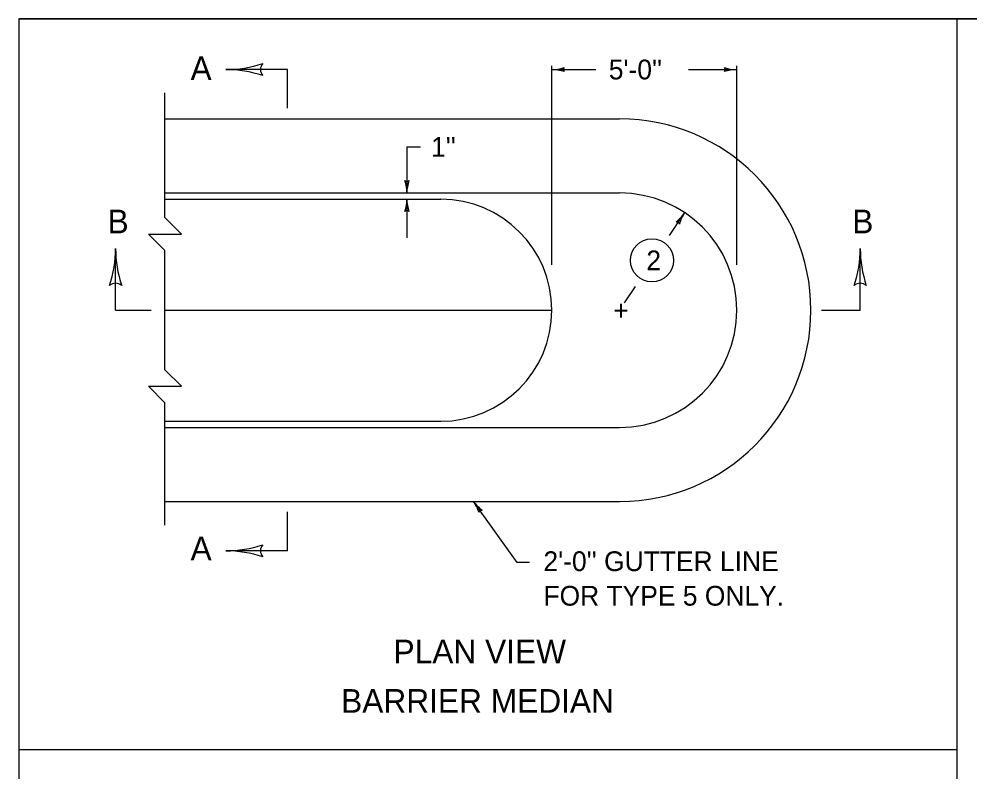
# Model space of a CAD drawing. Extents: x 1007 to 1035.5, y 1000.5 to 1021.5.
# Drawn here: x 1007 to 1016.62, y 1013.88 to 1021.5 of the extents above; entities that cross this region are included whole.
import ezdxf

# ---------------------------------------------------------------- set-up
doc = ezdxf.new("R2010")
doc.units = 0
for name, color, linetype in [('Level 1', 7, 'Continuous'), ('Level 10', 7, 'Continuous'), ('Level 11', 7, 'Continuous')]:
    doc.layers.add(name, color=color, linetype=linetype)

msp = doc.modelspace()

# ---------------------------------------------------------------- linework, layer by layer
at = {"layer": 'Level 1'}
for p, q in [((1016.5, 1021.5), (1016.5, 1011)), ((1012.3965, 1019.0086), (1012.3965, 1021.0268)), ((1014.2715, 1019.0086), (1014.2715, 1021.0268)), ((1009.7192, 1020.9875), (1009.0947, 1020.9875)), ((1009.7192, 1020.597), (1009.7192, 1020.9875)), ((1012.3965, 1020.9875), (1012.8418, 1020.9875)), ((1013.7818, 1020.9875), (1014.2715, 1020.9875)), ((1008.4784, 1020.4875), (1013.084, 1020.4875)), ((1010.9288, 1020.204), (1010.9288, 1019.7375)), ((1010.9288, 1020.204), (1011.0679, 1020.204)), ((1008.4784, 1019.7375), (1013.084, 1019.7375)), ((1008.4784, 1019.675), (1011.2715, 1019.675)), ((1010.9288, 1019.675), (1010.9288, 1019.2822)), ((1013.5894, 1019.3078), (1013.7428, 1019.5379)), ((1007.9784, 1018.55), (1007.9784, 1019.1745)), ((1015.5215, 1018.55), (1015.5215, 1019.1745)), ((1013.1342, 1018.6252), (1013.2444, 1018.7905)), ((1007.9784, 1018.55), (1008.3386, 1018.55)), ((1008.4784, 1018.55), (1012.3965, 1018.55)), ((1015.1297, 1018.55), (1015.5215, 1018.55)), ((1008.4784, 1017.425), (1011.2715, 1017.425)), ((1008.4784, 1017.3625), (1013.084, 1017.3625)), ((1008.4784, 1016.6125), (1013.084, 1016.6125)), ((1012.0466, 1015.9939), (1011.6038, 1016.6125)), ((1009.7192, 1016.1125), (1009.7192, 1016.5078)), ((1009.7192, 1016.1125), (1009.0947, 1016.1125)), ((1012.1716, 1015.9939), (1012.0466, 1015.9939)), ((1007, 1014.1), (1016.5, 1014.1))]:
    msp.add_line(p, q, dxfattribs=at)
for points in [[(1008.4784, 1018.55), (1008.4784, 1019.1541), (1008.3118, 1019.3208), (1008.6451, 1019.3208), (1008.4784, 1019.4875), (1008.4784, 1020.7508)], [(1008.4784, 1016.3723), (1008.4784, 1017.6125), (1008.3118, 1017.7793), (1008.6451, 1017.7793), (1008.4784, 1017.9459), (1008.4784, 1018.55)]]:
    msp.add_lwpolyline(points, dxfattribs=at)
msp.add_circle((1013.4116, 1019.0546), 0.2189, dxfattribs=at)
for centre, radius, start, end in [((1009.0947, 1022.1594), 1.1719, 270, 288.66878), ((1009.5403, 1020.9874), 0.0938, 138.7746, 220.89129), ((1009.0947, 1022.1594), 1.1719, 269.98778, 270), ((1009.0947, 1019.8156), 1.1719, 71.34716, 89.99389), ((1012.3965, 1021.3781), 0.3906, 269.98778, 270), ((1012.3965, 1021.3781), 0.3906, 270, 288.66878), ((1012.3965, 1020.5969), 0.3906, 71.34716, 89.99389), ((1012.545, 1020.9875), 0.0312, 138.7746, 220.89129), ((1014.123, 1020.9875), 0.0312, 318.7746, 40.89129), ((1014.2715, 1020.5969), 0.3906, 90, 108.66878), ((1014.2715, 1021.3781), 0.3906, 251.34716, 269.99389), ((1014.2715, 1020.5969), 0.3906, 89.98778, 90), ((1013.084, 1018.55), 1.9375, 270, 90), ((1010.9289, 1019.886), 0.0312, 228.7746, 310.89129), ((1010.5382, 1019.7375), 0.3906, 0, 18.66878), ((1011.3195, 1019.7375), 0.3906, 161.34716, 179.99389), ((1010.5382, 1019.7375), 0.3906, 359.98778, 0), ((1013.084, 1018.55), 1.1875, 270, 90), ((1010.5382, 1019.675), 0.3906, 341.34716, 359.99389), ((1011.3195, 1019.675), 0.3906, 179.98778, 180), ((1011.3195, 1019.675), 0.3906, 180, 198.66878), ((1011.2715, 1018.55), 1.125, 270, 90), ((1010.9288, 1019.5265), 0.0312, 48.7746, 130.89129), ((1013.4178, 1019.7546), 0.3906, 307.6523, 326.29903), ((1014.0678, 1019.3212), 0.3906, 146.30514, 164.97393), ((1014.0678, 1019.3212), 0.3906, 146.29292, 146.30514), ((1013.6604, 1019.4144), 0.0312, 15.07974, 97.19644), ((1006.8065, 1019.1745), 1.1719, 341.34716, 359.99389), ((1009.1503, 1019.1745), 1.1719, 179.98778, 180), ((1009.1503, 1019.1745), 1.1719, 180, 198.66878), ((1014.3496, 1019.1745), 1.1719, 341.34716, 359.99389), ((1016.6934, 1019.1745), 1.1719, 179.98778, 180), ((1016.6934, 1019.1745), 1.1719, 180, 198.66878), ((1007.9783, 1018.7289), 0.0938, 48.7746, 130.89129), ((1015.5214, 1018.7289), 0.0938, 48.7746, 130.89129), ((1011.9215, 1016.8399), 0.3906, 215.58091, 215.59313), ((1011.9215, 1016.8399), 0.3906, 215.59313, 234.26191), ((1011.2862, 1016.3851), 0.3906, 16.94029, 35.58702), ((1011.6903, 1016.4917), 0.0312, 84.36773, 166.48442), ((1009.0947, 1017.2844), 1.1719, 270, 288.66878), ((1009.5403, 1016.1124), 0.0938, 138.7746, 220.89129), ((1009.0947, 1017.2844), 1.1719, 269.98778, 270), ((1009.0947, 1014.9406), 1.1719, 71.34716, 89.99389)]:
    msp.add_arc(centre, radius, start, end, dxfattribs=at)
at = {"layer": 'Level 10'}
for q in [(1035.5, 1021.5), (1007, 1000.5)]:
    msp.add_line((1007, 1021.5), q, dxfattribs=at)
at = {"layer": 'Level 11'}
msp.add_lwpolyline([(1007, 1000.5), (1035.5, 1000.5), (1035.5, 1021.5), (1007, 1021.5)], close=True, dxfattribs=at)

# ---------------------------------------------------------------- texts
at = {"layer": 'Level 1'}
for s, height, p in [('A', 0.24, (1008.7377, 1020.8805)), ("5'-0''", 0.2, (1012.9743, 1020.8883)), ("1''", 0.2, (1011.1738, 1020.1038)), ('B', 0.24, (1007.8975, 1019.3291)), ('B', 0.24, (1015.4406, 1019.3291)), ('2', 0.2, (1013.3549, 1018.9546)), ('+', 0.2, (1013.0194, 1018.45)), ('A', 0.24, (1008.7377, 1016.0158)), ("2'-0'' GUTTER LINE", 0.2, (1012.3126, 1015.9071)), ('FOR TYPE 5 ONLY.', 0.2, (1012.3126, 1015.5571)), ('PLAN VIEW', 0.24, (1010.7938, 1014.9717)), ('BARRIER MEDIAN', 0.24, (1010.2628, 1014.4717))]:
    msp.add_text(s, height=height, dxfattribs=at).set_placement(p)

doc.saveas('drawing.dxf')
